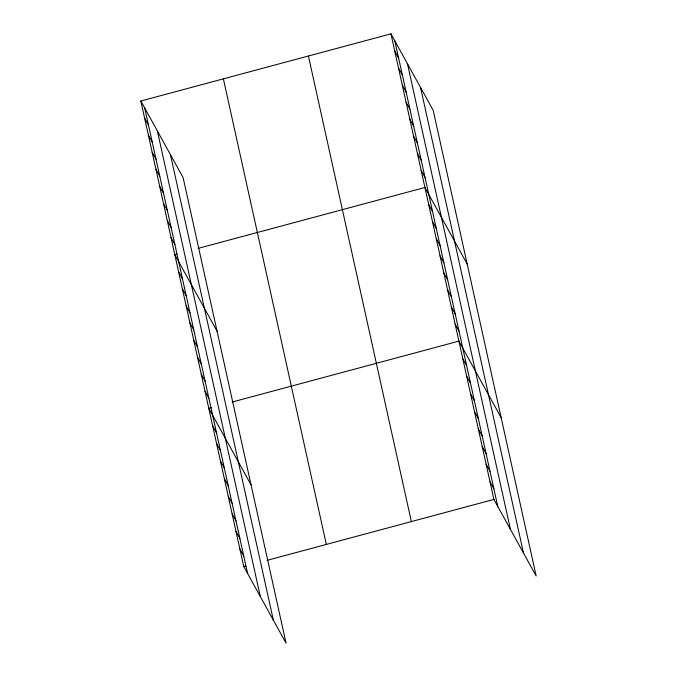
<?xml version="1.0" encoding="UTF-8"?>
<svg xmlns="http://www.w3.org/2000/svg" width="677" height="677" viewBox="0 0 677 677"><rect width="100%" height="100%" fill="white"/><g stroke="black" fill="none" stroke-linecap="round" stroke-linejoin="round"><path stroke-width="1.02" d="M140.833 101.017L183.095 177.577L286.049 643.15L243.788 566.598L140.833 101.017L390.951 33.85L433.212 110.402L536.167 575.983L493.905 499.423L390.951 33.85M176.756 254.137L174.81 254.662L217.072 331.214M198.116 248.4L424.928 187.487L467.189 264.047M211.698 407.52L208.787 408.299L251.049 484.85M232.093 402.045L458.896 341.132L501.158 417.684M243.788 566.598L245.734 566.074M267.093 560.336L493.905 499.423M394.725 50.919L398.584 57.909M398.499 67.996L402.358 74.986M402.273 85.065L406.132 92.055M406.048 102.134L409.907 109.124M409.822 119.203L413.681 126.193M413.596 136.28L417.455 143.27M417.379 153.349L421.229 160.339M421.153 170.418L425.012 177.408M428.702 204.564L432.561 211.554M432.476 221.633L436.335 228.623M436.25 238.702L440.109 245.692M440.025 255.771L443.884 262.761M443.799 272.848L447.658 279.838M447.573 289.917L451.432 296.907M451.347 306.986L455.206 313.976M455.122 324.063L458.981 331.045M462.789 358.717L466.648 365.707M466.681 376.31L470.54 383.3M470.566 393.896L474.425 400.886M474.459 411.481L478.317 418.471M478.343 429.074L482.202 436.064M482.236 446.659L486.094 453.649M486.128 464.253L489.987 471.234M490.013 481.838L493.871 488.828M144.607 118.094L148.466 125.084M148.381 135.163L152.24 142.153M152.164 152.232L156.023 159.222M155.938 169.301L159.797 176.291M159.713 186.378L163.572 193.368M163.487 203.447L167.346 210.437M167.261 220.516L171.12 227.506M171.036 237.585L174.894 244.575M178.584 271.731L182.443 278.721M182.358 288.8L186.217 295.79M186.133 305.869L189.992 312.859M189.907 322.946L193.766 329.936M193.681 340.015L197.54 347.005M197.464 357.084L201.323 364.074M201.238 374.161L205.097 381.151M205.013 391.23L208.871 398.22M212.671 425.884L216.53 432.874M216.564 443.477L220.423 450.467M220.457 461.062L224.315 468.052M224.341 478.656L228.2 485.646M228.234 496.241L232.093 503.231M232.118 513.826L235.977 520.816M236.011 531.42L239.87 538.41M239.903 549.005L243.762 555.995M420.535 87.451L523.49 553.024M407.478 63.799L510.433 529.372M394.809 40.84L497.764 506.413M308.416 56.013L411.362 521.595M223.376 78.854L326.331 544.426M170.426 154.618L273.381 620.191M157.369 130.966L260.323 596.539M144.692 108.007L247.647 573.588"/></g></svg>
